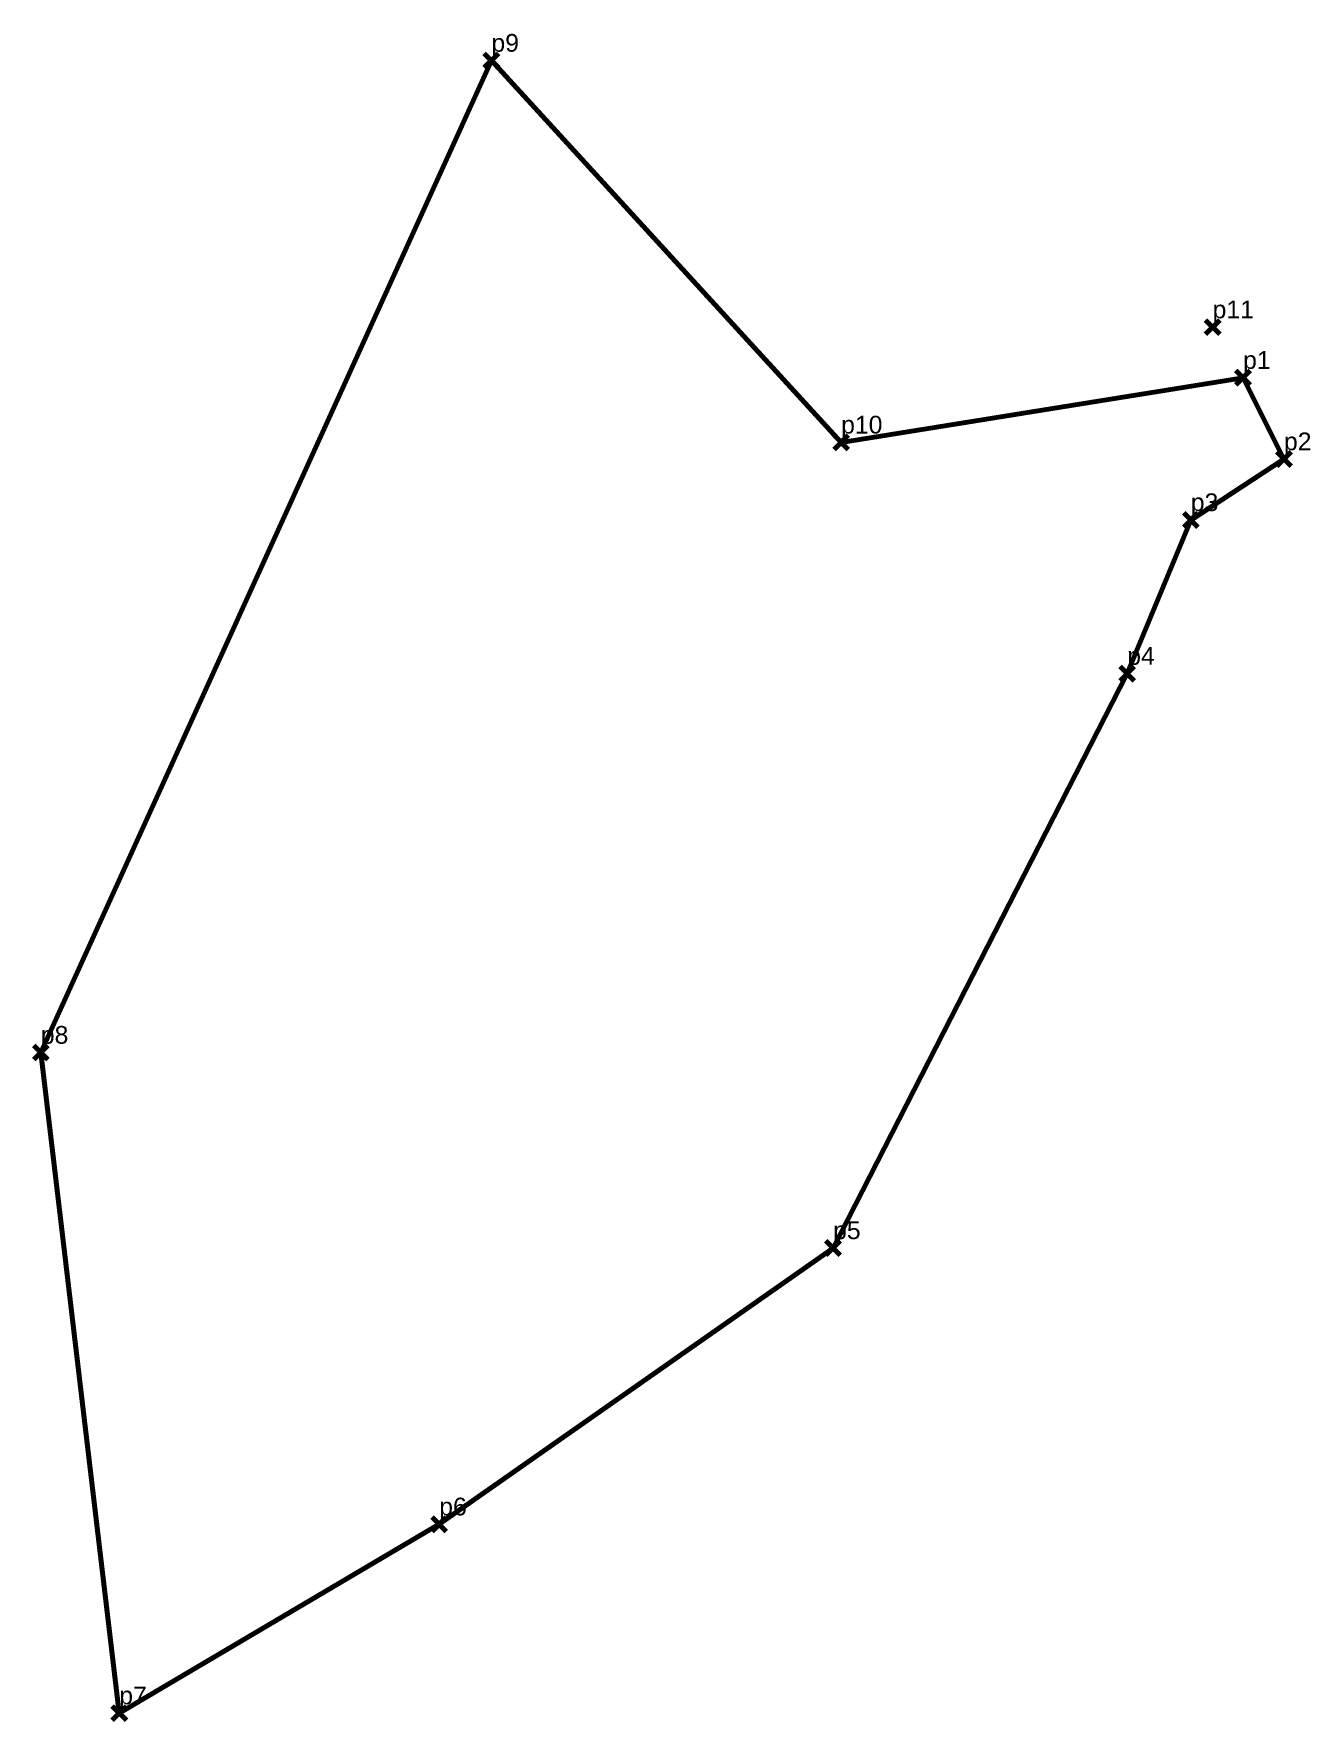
# Model space of a CAD drawing. Header units: millimetres. Extents: x 614616 to 614652, y 1316497.3 to 1316544.8.
import ezdxf

# ---------------------------------------------------------------- set-up
doc = ezdxf.new("R2010")
doc.units = ezdxf.units.MM
doc.header["$PDMODE"] = 3
doc.header["$PDSIZE"] = 0.2
for name, color, linetype, lineweight in [('Line', 250, 'CONTINUOUS', 100), ('Point', 5, 'CONTINUOUS', 100), ('Point_Name', 1, 'CONTINUOUS', 100)]:
    doc.layers.add(name, color=color, linetype=linetype, lineweight=lineweight)
doc.styles.get("Standard").update_dxf_attribs({"font": 'arial.ttf', "width": 0.65})

msp = doc.modelspace()

# ---------------------------------------------------------------- linework, layer by layer
at = {"layer": 'Line'}
msp.add_polyline3d([(614650.084, 1316535.142, 0), (614651.237, 1316532.847, 0), (614648.61, 1316531.129, 0), (614646.816, 1316526.796, 0), (614638.522, 1316510.595, 0), (614627.415, 1316502.804, 0), (614618.393, 1316497.476, 0), (614616.18, 1316516.108, 0), (614628.887, 1316544.087, 0), (614638.749, 1316533.318, 0), (614650.084, 1316535.142, 0)], dxfattribs=at)
at = {"layer": 'Point'}
for p in [(614628.887, 1316544.087, 70.043), (614649.224, 1316536.568, 68.39), (614650.084, 1316535.142, 68.355), (614638.749, 1316533.318, 70.569), (614651.237, 1316532.847, 68.414), (614648.61, 1316531.129, 69.257), (614646.816, 1316526.796, 69.698), (614616.18, 1316516.108, 74.978), (614638.522, 1316510.595, 72.623), (614627.415, 1316502.804, 75.06), (614618.393, 1316497.476, 77.154)]:
    msp.add_point(p, dxfattribs=at)

# ---------------------------------------------------------------- texts
at = {"layer": 'Point_Name'}
for s, p in [('p9', (614628.887, 1316544.337)), ('p11', (614649.224, 1316536.818)), ('p1', (614650.084, 1316535.392)), ('p10', (614638.749, 1316533.568)), ('p2', (614651.237, 1316533.097)), ('p3', (614648.61, 1316531.379)), ('p4', (614646.816, 1316527.046)), ('p8', (614616.18, 1316516.358)), ('p5', (614638.522, 1316510.845)), ('p6', (614627.415, 1316503.054)), ('p7', (614618.393, 1316497.726))]:
    msp.add_text(s, height=0.5, dxfattribs=at).set_placement(p)

doc.saveas('drawing.dxf')
